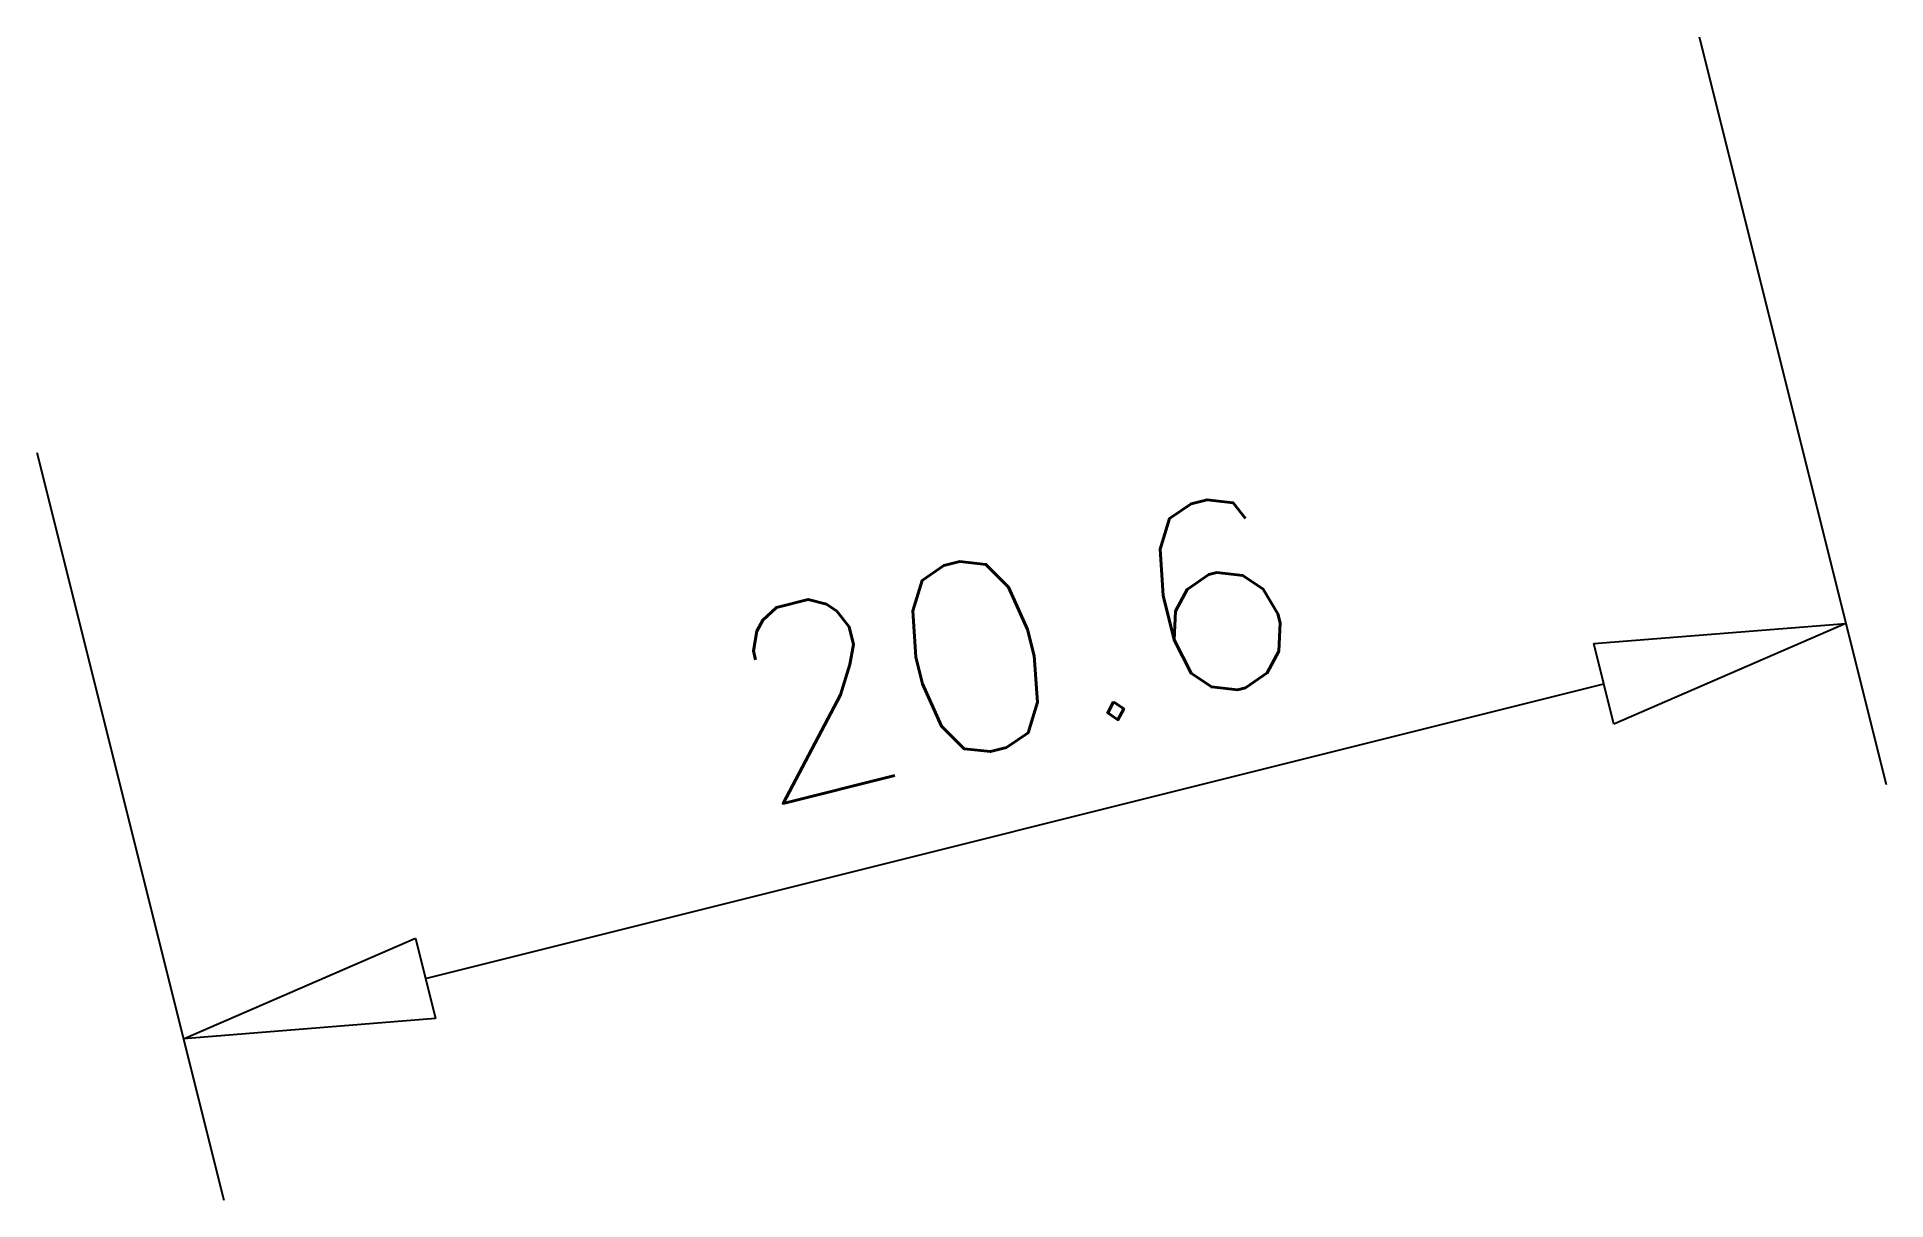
# Model space of a CAD drawing. Extents: x -10 to 12.2, y -4 to 10.
import ezdxf

# ---------------------------------------------------------------- set-up
doc = ezdxf.new("R2010")
doc.units = 0
doc.linetypes.add('Solid', pattern=[0])
doc.layers.get('0').update_dxf_attribs({"linetype": 'CONTINUOUS'})
doc.layers.add('Dimension', color=7, linetype='Solid')
doc.styles.get("Standard").update_dxf_attribs({"font": 'TXT.SHX'})
doc.dimstyles.get("Standard").update_dxf_attribs({"dimtxt": 2, "dimasz": 3, "dimexe": 0.18, "dimexo": 0.0625, "dimgap": 0.09, "dimtad": 1, "dimtih": 1, "dimtoh": 1, "dimdec": 4, "dimrnd": 0.1, "dimzin": 12, "dimdsep": 46, "dimcen": 0.09, "dimadec": 0, "dimazin": 0, "dimtfac": 1, "dimtdec": 4, "dimtix": 1, "dimtofl": 0, "dimtmove": 0, "dimatfit": 3, "dimfxl": 1, "dimtolj": 1, "dimtzin": 0, "dimarcsym": 0})

# ---------------------------------------------------------------- blocks, each defined once
blk = doc.blocks.new('*D1')
at = {"layer": 'Dimension'}
for p, q in [((10, 10), (12.25, 1.001)), ((-10, 5), (-7.75, -3.999)), ((8.733, 2.699), (11.765, 2.941)), ((11.765, 2.941), (8.976, 1.728)), ((8.976, 1.728), (8.733, 2.699)), ((-5.325, -1.331), (8.854, 2.214)), ((-8.235, -2.059), (-5.446, -0.846)), ((-5.446, -0.846), (-5.204, -1.816)), ((-5.204, -1.816), (-8.235, -2.059))]:
    blk.add_line(p, q, dxfattribs=at)
blk.add_text('20.6', height=2.3077, rotation=14.0362, dxfattribs=at).set_placement((-1.31, 0.703))

msp = doc.modelspace()

# ---------------------------------------------------------------- dimensions: what is measured, and where the dimension line sits
dim = msp.add_aligned_dim(p1=(-10, 5), p2=(10, 10), distance=-7.27607, dimstyle='Standard')
dim.commit()
dim.dimension.update_dxf_attribs({"geometry": '*D1', "text_midpoint": (1.92861, -0.21443), "text_rotation": -345.963757})

doc.saveas('drawing.dxf')
